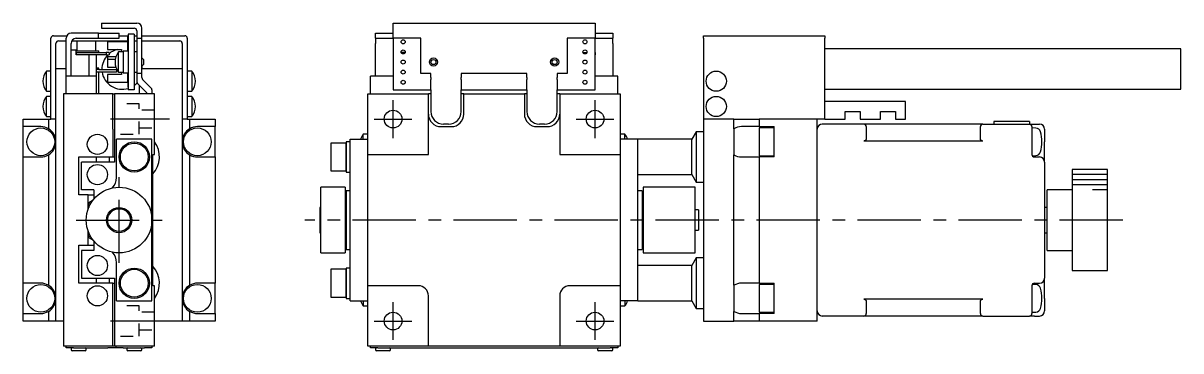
# Model space of a CAD drawing. Extents: x 56 to 579, y 28 to 342.
# Drawn here: x 306 to 535.2, y 215.1 to 279.9 of the extents above; entities that cross this region are included whole.
import ezdxf

# ---------------------------------------------------------------- set-up
doc = ezdxf.new("R2010")
doc.units = 0
doc.header["$LTSCALE"] = 10
doc.linetypes.add('CENTER', pattern=[2, 1.25, -0.25, 0.25, -0.25])
doc.linetypes.add('DOT', pattern=[0.5, 0.25, -0.25])
for name, color, linetype in [('1', 7, 'CONTINUOUS'), ('11', 7, 'CONTINUOUS'), ('2', 7, 'CONTINUOUS')]:
    doc.layers.add(name, color=color, linetype=linetype)

msp = doc.modelspace()

# ---------------------------------------------------------------- linework, layer by layer
at = {"layer": '1', "color": 7, "linetype": 'CONTINUOUS'}
for p, q in [((321.5, 279.95), (321.5, 278.95)), ((321.5, 279.95), (328.5, 279.95)), ((379.250001, 279.95), (419.250001, 279.95)), ((379.250001, 278.95), (379.250001, 279.95)), ((419.250001, 279.95), (419.250001, 278.95)), ((312, 277.45), (314.633975, 277.45)), ((320.93747, 277.95), (315.5, 277.95)), ((320.93747, 276.95), (320.93747, 277.95)), ((320.93747, 277.95), (325, 277.95)), ((321.5, 278.95), (328, 278.95)), ((325, 276.95), (325, 277.95)), ((325, 277.45), (326.8, 277.45)), ((328, 277.75), (326.8, 277.75)), ((326.8, 277.75), (326.8, 266.75)), ((328, 277.75), (328, 266.75)), ((328, 277.45), (328.5, 277.45)), ((328.5, 278.45), (328.5, 276.95)), ((329.5, 276.95), (329.5, 278.95)), ((329.5, 277.45), (338, 277.45)), ((375.750001, 277.95), (379.250001, 277.95)), ((375.750001, 276.95), (375.750001, 277.95)), ((379.250001, 276.95), (379.250001, 278.95)), ((419.250001, 278.95), (419.250001, 276.95)), ((419.250001, 277.95), (422.750001, 277.95)), ((422.750001, 277.95), (422.750001, 276.95)), ((440.750001, 277.45), (464.750001, 277.45)), ((440.750001, 276.95), (440.750001, 277.45)), ((464.750001, 277.45), (464.750001, 276.95)), ((311.5, 260.95), (311.5, 276.95)), ((312.5, 270.95), (312.5, 275.95)), ((313, 276.45), (314.5, 276.45)), ((314.5, 269.45), (314.5, 276.95)), ((315.5, 269.45), (315.5, 275.95)), ((315.633975, 276.45), (316.6, 276.45)), ((316.5, 276.95), (320.93747, 276.95)), ((316.6, 276.45), (320.4, 276.45)), ((316.6, 276.45), (316.6, 274.45)), ((320.4, 276.45), (326.7, 276.45)), ((320.4, 274.45), (320.4, 276.45)), ((320.93747, 276.95), (325, 276.95)), ((322.7, 276.25), (322.7, 274.75)), ((326.7, 276.25), (322.7, 276.25)), ((326.7, 276.25), (326.7, 277.25)), ((326.8, 277.25), (326.7, 277.25)), ((326.7, 274.4), (326.7, 276.25)), ((326.8, 275.25), (326.7, 275.25)), ((328, 276.45), (328.5, 276.45)), ((328.5, 276.95), (329.5, 276.95)), ((328.5, 276.95), (328.5, 269.95)), ((329.5, 269.95), (329.5, 276.95)), ((329.5, 276.45), (337, 276.45)), ((337.5, 275.95), (337.5, 270.95)), ((338.5, 276.95), (338.5, 260.95)), ((375.750001, 276.95), (379.250001, 276.95)), ((375.750001, 276.95), (375.750001, 275.95)), ((375.750001, 269.45), (375.750001, 275.95)), ((384.750001, 276.95), (379.250001, 276.95)), ((379.250001, 276.95), (379.250001, 266.75)), ((384.750001, 269.95), (384.750001, 276.95)), ((419.250001, 276.95), (413.750001, 276.95)), ((413.750001, 276.95), (413.750001, 269.95)), ((419.250001, 276.95), (422.750001, 276.95)), ((419.250001, 266.75), (419.250001, 276.95)), ((422.750001, 275.95), (422.750001, 276.95)), ((422.750001, 275.95), (422.750001, 269.45)), ((440.750001, 276.95), (440.750001, 260.95)), ((464.750001, 260.95), (464.750001, 276.95)), ((315.5, 274.65), (316.5, 274.65)), ((316.5, 273.65), (316.5, 274.65)), ((316.5, 274.45), (321, 274.45)), ((316.500143, 273.65), (316.5, 273.65)), ((316.500039, 274.15), (316.500156, 274.15)), ((316.500156, 274.15), (316.500156, 273.65)), ((316.500156, 274.15), (322.454201, 274.15)), ((322.454201, 273.65), (316.500156, 273.65)), ((319.089384, 269.45), (319.089384, 273.65)), ((320.5, 269.45), (320.5, 273.65)), ((321, 274.15), (321, 274.45)), ((322.454201, 274.15), (322.454201, 273.65)), ((323.000117, 274.15), (322.454201, 274.15)), ((322.454201, 273.65), (323.000117, 273.65)), ((322.7, 274.75), (325.5, 274.75)), ((322.7, 273.25), (322.7, 272.75)), ((324.360263, 273.25), (322.7, 273.25)), ((323.000117, 274.15), (323.000117, 273.65)), ((324.902001, 272.25), (324.902001, 274.25)), ((325.8, 274.25), (324.902001, 274.25)), ((325.5, 274.75), (325.5, 274.25)), ((326.8, 274.4), (325.8, 274.4)), ((325.8, 274.4), (325.8, 270.1)), ((328.5, 274.25), (328, 274.25)), ((329.8, 272.75), (329.5, 273.05)), ((379.249949, 274.15), (379.249949, 273.65)), ((381.637299, 274.15), (380.862703, 274.15)), ((416.862703, 274.15), (417.637299, 274.15)), ((419.250053, 274.15), (419.250053, 273.65)), ((535.249999, 274.85), (464.750001, 274.85)), ((535.249999, 266.85), (535.249999, 274.85)), ((312.5, 260.95), (312.5, 270.95)), ((312.5, 260.95), (312.5, 270.95)), ((312.5, 270.95), (314.5, 270.95)), ((321, 271.05), (320.5, 271.05)), ((321, 270.75), (320.5, 270.75)), ((321, 270.75), (321, 271.05)), ((321, 270.75), (321, 270.95)), ((321, 270.75), (324.5, 270.75)), ((322.7, 272.75), (322.7, 271.25)), ((324.239304, 272.75), (322.7, 272.75)), ((322.7, 271.25), (324.360263, 271.25)), ((324.5, 270.75), (324.5, 270.25)), ((324.5, 270.75), (324.5, 270.25)), ((324.902001, 270.25), (324.902001, 272.25)), ((329.5, 271.45), (329.8, 271.75)), ((329.5, 270.95), (337.5, 270.95)), ((329.8, 272.75), (329.8, 272.25)), ((329.8, 272.25), (329.8, 271.75)), ((337.5, 270.95), (337.5, 260.95)), ((337.5, 270.95), (337.5, 260.95)), ((310.602001, 266.45), (310.602001, 270.45)), ((311.5, 270.45), (310.602001, 270.45)), ((314.5, 265.95), (314.5, 269.45)), ((320.5, 269.45), (314.5, 269.45)), ((324.5, 270.25), (320.5, 270.25)), ((320.5, 265.95), (320.5, 269.45)), ((321, 265.95), (321, 270.25)), ((322.7, 269.75), (322.7, 268.25)), ((325.5, 269.75), (322.7, 269.75)), ((322.7, 268.25), (326.7, 268.25)), ((324.902001, 270.25), (325.8, 270.25)), ((325.5, 270.25), (325.5, 269.75)), ((325.8, 270.1), (326.8, 270.1)), ((326.7, 268.25), (326.7, 270.1)), ((326.8, 269.25), (326.7, 269.25)), ((326.7, 268.25), (326.7, 267.25)), ((328, 270.25), (328.5, 270.25)), ((329.5, 269.95), (328.5, 269.95)), ((328.5, 269.95), (328.5, 268.357107)), ((329.5, 269.157107), (329.5, 269.95)), ((331.353553, 267.096447), (329.646447, 268.803553)), ((339.397999, 270.45), (338.5, 270.45)), ((339.397999, 270.45), (339.397999, 266.45)), ((374.750001, 265.95), (374.750001, 269.45)), ((379.250001, 269.45), (374.750001, 269.45)), ((386.750001, 269.95), (384.750001, 269.95)), ((386.750001, 269.157107), (386.750001, 269.95)), ((386.750001, 269.157107), (386.750001, 268.803553)), ((386.750001, 267.096447), (386.750001, 268.803553)), ((405.750001, 269.95), (392.750001, 269.95)), ((392.750001, 269.95), (392.750001, 269.157107)), ((392.750001, 268.803553), (392.750001, 269.157107)), ((392.750001, 268.803553), (392.750001, 267.096447)), ((405.750001, 269.157107), (405.750001, 269.95)), ((405.750001, 269.157107), (405.750001, 268.803553)), ((405.750001, 267.096447), (405.750001, 268.803553)), ((413.750001, 269.95), (411.750001, 269.95)), ((411.750001, 269.95), (411.750001, 269.157107)), ((411.750001, 268.803553), (411.750001, 269.157107)), ((411.750001, 268.803553), (411.750001, 267.096447)), ((423.750001, 269.45), (419.250001, 269.45)), ((423.750001, 265.95), (423.750001, 269.45)), ((310.602001, 266.45), (311.5, 266.45)), ((314, 265.95), (314, 215.95)), ((323.79144, 265.95), (314, 265.95)), ((323.79144, 258.95), (323.79144, 265.95)), ((323.79144, 265.95), (324.101457, 265.95)), ((324.101457, 265.95), (324.101457, 252.45)), ((332, 265.95), (324.101457, 265.95)), ((326.8, 267.25), (326.7, 267.25)), ((328, 266.75), (326.8, 266.75)), ((328.646447, 268.003553), (330.353553, 266.296447)), ((329, 267.65), (329, 265.95)), ((331.5, 266.742893), (331.5, 265.95)), ((332, 253.95), (332, 265.95)), ((338.5, 266.45), (339.397999, 266.45)), ((374.250001, 253.95), (374.250001, 265.95)), ((374.250001, 265.95), (386.250001, 265.95)), ((379.250001, 266.75), (386.750001, 266.75)), ((386.250001, 253.95), (386.250001, 265.95)), ((386.750001, 265.95), (386.250001, 265.95)), ((386.750001, 266.742893), (386.750001, 267.096447)), ((386.750001, 266.742893), (386.750001, 262.45)), ((392.750001, 267.096447), (392.750001, 266.742893)), ((392.750001, 266.75), (405.750001, 266.75)), ((392.750001, 262.45), (392.750001, 266.742893)), ((393.250001, 265.95), (392.750001, 265.95)), ((393.250001, 261.95), (393.250001, 265.95)), ((393.250001, 265.95), (405.250001, 265.95)), ((405.250001, 265.95), (405.250001, 261.95)), ((405.750001, 265.95), (405.250001, 265.95)), ((405.750001, 266.742893), (405.750001, 267.096447)), ((405.750001, 266.742893), (405.750001, 262.45)), ((411.750001, 267.096447), (411.750001, 266.742893)), ((411.750001, 266.75), (419.250001, 266.75)), ((411.750001, 262.45), (411.750001, 266.742893)), ((412.250001, 265.95), (411.750001, 265.95)), ((412.250001, 265.95), (424.250001, 265.95)), ((412.250001, 265.95), (412.250001, 253.95)), ((424.250001, 265.95), (424.250001, 253.95)), ((464.750001, 266.85), (535.249999, 266.85)), ((310.602001, 261.45), (310.602001, 265.45)), ((311.5, 265.45), (310.602001, 265.45)), ((339.397999, 265.45), (338.5, 265.45)), ((339.397999, 265.45), (339.397999, 261.45)), ((480.750001, 264.45), (464.750001, 264.45)), ((480.750001, 260.95), (480.750001, 264.45)), ((310.602001, 261.45), (311.5, 261.45)), ((338.5, 261.45), (339.397999, 261.45)), ((468.750001, 262.45), (471.750001, 262.45)), ((468.750001, 260.95), (468.750001, 262.45)), ((471.750001, 262.45), (471.750001, 260.95)), ((475.750001, 262.45), (478.750001, 262.45)), ((475.750001, 260.95), (475.750001, 262.45)), ((478.750001, 262.45), (478.750001, 260.95)), ((306, 259.45), (306, 260.95)), ((306, 260.95), (311, 260.95)), ((309.5, 259.45), (306, 259.45)), ((306, 253.45), (306, 259.45)), ((311, 260.95), (311, 259.048076)), ((311, 260.95), (311.5, 260.95)), ((312.5, 260.95), (311.5, 260.95)), ((312.5, 220.95), (312.5, 260.95)), ((337.5, 260.95), (337.5, 220.95)), ((338.5, 260.95), (337.5, 260.95)), ((338.5, 260.95), (339, 260.95)), ((339, 259.048076), (339, 260.95)), ((339, 260.95), (344, 260.95)), ((344, 259.45), (340.5, 259.45)), ((344, 260.95), (344, 259.45)), ((344, 253.45), (344, 259.45)), ((388.750001, 259.45), (390.750001, 259.45)), ((390.250001, 259.95), (389.250001, 259.95)), ((407.750001, 259.45), (409.750001, 259.45)), ((409.250001, 259.95), (408.250001, 259.95)), ((440.750001, 260.95), (440.750001, 220.95)), ((446.750001, 260.95), (440.750001, 260.95)), ((446.750001, 259.048076), (446.750001, 260.95)), ((446.750001, 260.95), (451.750001, 260.95)), ((451.750001, 259.45), (448.250001, 259.45)), ((451.750001, 260.95), (451.750001, 259.45)), ((463.250001, 260.95), (451.750001, 260.95)), ((451.750001, 259.45), (454.750001, 259.45)), ((451.750001, 259.2), (451.750001, 253.7)), ((454.750001, 259.2), (451.750001, 259.2)), ((454.750001, 253.45), (454.750001, 259.45)), ((463.250001, 220.95), (463.250001, 260.95)), ((464.750001, 260.95), (463.250001, 260.95)), ((472.450001, 259.95), (464.250001, 259.95)), ((464.750001, 260.95), (468.750001, 260.95)), ((471.750001, 260.95), (475.750001, 260.95)), ((496.050001, 259.95), (472.450001, 259.95)), ((472.950001, 259.45), (472.950001, 257.95)), ((478.750001, 260.95), (480.750001, 260.95)), ((495.550001, 257.95), (495.550001, 259.45)), ((496.050001, 259.95), (505.250001, 259.95)), ((505.250001, 260.45), (498.250001, 260.45)), ((498.250001, 260.45), (498.250001, 259.95)), ((505.250001, 260.45), (505.250001, 259.95)), ((505.250001, 259.95), (506.250001, 259.95)), ((505.750001, 259.45), (505.750001, 257.95)), ((506.553724, 259.157879), (505.750001, 259.2)), ((506.250001, 259.95), (507.250001, 259.95)), ((323.79144, 258.95), (323.79144, 253.45)), ((324.5, 249.357477), (324.5, 256.95)), ((331.5, 256.95), (324.5, 256.95)), ((331.5, 240.95), (331.5, 256.95)), ((370.750001, 224.95), (370.750001, 256.95)), ((370.750001, 256.95), (374.250001, 256.95)), ((373.352002, 256.95), (373.352002, 257.95)), ((374.250001, 257.95), (373.352002, 257.95)), ((425.148, 257.95), (424.250001, 257.95)), ((427.750001, 256.95), (424.250001, 256.95)), ((425.148, 256.95), (425.148, 257.95)), ((427.750001, 253.45), (427.750001, 256.95)), ((438.383976, 256.95), (427.750001, 256.95)), ((439.250001, 258.45), (438.383976, 256.95)), ((438.383976, 253.45), (438.383976, 256.95)), ((439.250001, 258.45), (439.250001, 248.45)), ((440.750001, 258.45), (439.250001, 258.45)), ((446.750001, 259.048076), (446.750001, 256.45)), ((472.820477, 256.762453), (472.803554, 256.744679)), ((472.836506, 256.781036), (472.820477, 256.762453)), ((472.851605, 256.800383), (472.836506, 256.781036)), ((472.865736, 256.820447), (472.851605, 256.800383)), ((472.878865, 256.841181), (472.865736, 256.820447)), ((472.890962, 256.862534), (472.878865, 256.841181)), ((472.901996, 256.884455), (472.890962, 256.862534)), ((472.911941, 256.906891), (472.901996, 256.884455)), ((472.920773, 256.929787), (472.911941, 256.906891)), ((472.928471, 256.95309), (472.920773, 256.929787)), ((472.935017, 256.976742), (472.928471, 256.95309)), ((472.940394, 257.000687), (472.935017, 256.976742)), ((472.944589, 257.024867), (472.940394, 257.000687)), ((472.947593, 257.049224), (472.944589, 257.024867)), ((472.949399, 257.073698), (472.947593, 257.049224)), ((472.950001, 257.098232), (472.949399, 257.073698)), ((472.950001, 257.95), (472.950001, 257.098232)), ((495.550001, 257.098232), (495.550001, 257.95)), ((495.550603, 257.073698), (495.550001, 257.098232)), ((495.552409, 257.049224), (495.550603, 257.073698)), ((495.555413, 257.024867), (495.552409, 257.049224)), ((495.559608, 257.000687), (495.555413, 257.024867)), ((495.564985, 256.976742), (495.559608, 257.000687)), ((495.571531, 256.95309), (495.564985, 256.976742)), ((495.579229, 256.929787), (495.571531, 256.95309)), ((495.588061, 256.906891), (495.579229, 256.929787)), ((495.598006, 256.884455), (495.588061, 256.906891)), ((495.60904, 256.862534), (495.598006, 256.884455)), ((495.621137, 256.841181), (495.60904, 256.862534)), ((495.634266, 256.820447), (495.621137, 256.841181)), ((495.648397, 256.800383), (495.634266, 256.820447)), ((495.663496, 256.781036), (495.648397, 256.800383)), ((495.679525, 256.762453), (495.663496, 256.781036)), ((495.696448, 256.744679), (495.679525, 256.762453)), ((505.750001, 257.95), (505.750001, 253.864214)), ((508.250001, 258.95), (508.250001, 256.45)), ((366.950001, 256.2), (366.950001, 250.7)), ((369.950001, 256.2), (366.950001, 256.2)), ((369.950001, 256.45), (369.950001, 256.2)), ((369.950001, 256.45), (369.950001, 250.45)), ((370.750001, 256.45), (369.950001, 256.45)), ((369.950001, 256.2), (369.950001, 253.45)), ((369.950001, 250.7), (369.950001, 256.2)), ((446.750001, 256.45), (446.750001, 253.851924)), ((472.474535, 256.598835), (472.450001, 256.598232)), ((496.050001, 256.598232), (472.450001, 256.598232)), ((472.49901, 256.60064), (472.474535, 256.598835)), ((472.523366, 256.603644), (472.49901, 256.60064)), ((472.547546, 256.60784), (472.523366, 256.603644)), ((472.571491, 256.613217), (472.547546, 256.60784)), ((472.595143, 256.619762), (472.571491, 256.613217)), ((472.618446, 256.62746), (472.595143, 256.619762)), ((472.641343, 256.636293), (472.618446, 256.62746)), ((472.663779, 256.646238), (472.641343, 256.636293)), ((472.685699, 256.657272), (472.663779, 256.646238)), ((472.707052, 256.669368), (472.685699, 256.657272)), ((472.727786, 256.682497), (472.707052, 256.669368)), ((472.747851, 256.696629), (472.727786, 256.682497)), ((472.767198, 256.711727), (472.747851, 256.696629)), ((472.78578, 256.727757), (472.767198, 256.711727)), ((472.803554, 256.744679), (472.78578, 256.727757)), ((495.714222, 256.727757), (495.696448, 256.744679)), ((495.732804, 256.711727), (495.714222, 256.727757)), ((495.752151, 256.696629), (495.732804, 256.711727)), ((495.772216, 256.682497), (495.752151, 256.696629)), ((495.79295, 256.669368), (495.772216, 256.682497)), ((495.814303, 256.657272), (495.79295, 256.669368)), ((495.836223, 256.646238), (495.814303, 256.657272)), ((495.858659, 256.636293), (495.836223, 256.646238)), ((495.881556, 256.62746), (495.858659, 256.636293)), ((495.904859, 256.619762), (495.881556, 256.62746)), ((495.928511, 256.613217), (495.904859, 256.619762)), ((495.952456, 256.60784), (495.928511, 256.613217)), ((495.976636, 256.603644), (495.952456, 256.60784)), ((496.000992, 256.60064), (495.976636, 256.603644)), ((496.025467, 256.598835), (496.000992, 256.60064)), ((496.050001, 256.598232), (496.025467, 256.598835)), ((508.250001, 252.45), (508.250001, 256.45)), ((306, 228.45), (306, 253.45)), ((306, 253.45), (309.5, 253.45)), ((311, 253.851924), (311, 228.048076)), ((317.057566, 253.45), (323.79144, 253.45)), ((317.057566, 245.95), (317.057566, 253.45)), ((317.576783, 246.95), (317.576783, 252.45)), ((324.101457, 252.45), (317.576783, 252.45)), ((320.5, 252.45), (320.5, 253.45)), ((323.79144, 253.45), (324.101457, 253.45)), ((331.7, 253.95), (332, 253.95)), ((331.7, 227.95), (331.7, 253.95)), ((339, 228.048076), (339, 253.851924)), ((340.5, 253.45), (344, 253.45)), ((344, 253.45), (344, 228.45)), ((369.950001, 253.45), (369.950001, 250.7)), ((374.250001, 253.95), (386.250001, 253.95)), ((374.250001, 227.95), (374.250001, 253.95)), ((412.250001, 253.95), (424.250001, 253.95)), ((424.250001, 253.95), (424.250001, 227.95)), ((427.750001, 228.45), (427.750001, 253.45)), ((438.383976, 249.95), (438.383976, 253.45)), ((446.750001, 228.048076), (446.750001, 253.851924)), ((448.250001, 253.45), (451.750001, 253.45)), ((451.750001, 253.7), (454.750001, 253.7)), ((451.750001, 253.45), (451.750001, 228.45)), ((454.750001, 253.45), (451.750001, 253.45)), ((505.815038, 253.703408), (506.553724, 253.742121)), ((506.250001, 253.45), (507.250001, 253.45)), ((508.250001, 252.45), (508.250001, 229.45)), ((366.950001, 250.7), (369.950001, 250.7)), ((369.950001, 250.7), (369.950001, 250.45)), ((369.950001, 250.45), (370.750001, 250.45)), ((427.750001, 249.95), (438.383976, 249.95)), ((438.383976, 249.95), (439.250001, 248.45)), ((513.750001, 250.95), (513.750001, 230.95)), ((520.750001, 250.95), (513.750001, 250.95)), ((520.750001, 230.95), (520.750001, 250.95)), ((439.250001, 248.45), (440.750001, 248.45)), ((318.873882, 245.95), (317.057566, 245.95)), ((320, 246.95), (317.576783, 246.95)), ((318.873882, 243.122713), (318.873882, 245.95)), ((318.873882, 245.95), (320, 245.95)), ((320, 246.95), (320, 245.103312)), ((364.950001, 240.95), (364.950001, 247.45)), ((369.750001, 247.45), (364.950001, 247.45)), ((369.750001, 247.45), (369.750001, 240.95)), ((369.950001, 246.75), (369.950001, 240.8874)), ((370.750001, 246.75), (369.950001, 246.75)), ((428.550001, 246.75), (427.750001, 246.75)), ((428.550001, 246.75), (428.550001, 240.8874)), ((428.750001, 247.45), (428.750001, 240.95)), ((433.550001, 247.45), (428.750001, 247.45)), ((439.050001, 247.45), (433.550001, 247.45)), ((439.050001, 234.45), (439.050001, 247.45)), ((508.750001, 234.95), (508.750001, 246.95)), ((513.750001, 246.95), (508.750001, 246.95)), ((319, 244.45), (319.885176, 244.961057)), ((319, 244.45), (319, 243.45)), ((364.750001, 243.45), (364.750001, 238.45)), ((364.950001, 243.45), (364.750001, 243.45)), ((369.950001, 244.45), (369.750001, 244.45)), ((428.750001, 244.45), (428.550001, 244.45)), ((508.750001, 243.45), (508.250001, 243.45)), ((331.5, 224.95), (331.5, 240.95)), ((364.950001, 234.45), (364.950001, 240.95)), ((369.750001, 240.95), (369.750001, 234.45)), ((369.950001, 240.8874), (369.950001, 235.15)), ((428.550001, 240.8874), (428.550001, 235.15)), ((428.750001, 240.95), (428.750001, 234.45)), ((439.750001, 242.95), (439.050001, 242.95)), ((439.750001, 242.95), (439.750001, 238.95)), ((439.750001, 242.95), (439.750001, 238.95)), ((318.873882, 235.95), (318.873882, 238.777287)), ((319, 238.45), (319, 237.45)), ((364.750001, 238.45), (364.950001, 238.45)), ((439.050001, 238.95), (439.750001, 238.95)), ((508.250001, 238.45), (508.750001, 238.45)), ((319.885176, 236.938943), (319, 237.45)), ((320, 236.796688), (320, 234.95)), ((369.750001, 237.45), (369.950001, 237.45)), ((428.550001, 237.45), (428.750001, 237.45)), ((317.057566, 235.95), (318.873882, 235.95)), ((317.057566, 228.45), (317.057566, 235.95)), ((317.576783, 234.95), (317.576783, 229.45)), ((320, 234.95), (317.576783, 234.95)), ((318.873882, 235.95), (320, 235.95)), ((364.950001, 234.45), (369.750001, 234.45)), ((369.950001, 235.15), (370.750001, 235.15)), ((427.750001, 235.15), (428.550001, 235.15)), ((428.750001, 234.45), (433.550001, 234.45)), ((433.550001, 234.45), (439.050001, 234.45)), ((508.750001, 234.95), (513.750001, 234.95)), ((324.5, 224.95), (324.5, 232.542523)), ((438.383976, 231.95), (427.750001, 231.95)), ((439.250001, 233.45), (438.383976, 231.95)), ((438.383976, 228.45), (438.383976, 231.95)), ((439.250001, 233.45), (439.250001, 223.45)), ((440.750001, 233.45), (439.250001, 233.45)), ((317.576783, 229.45), (324.101457, 229.45)), ((320.5, 228.45), (320.5, 229.45)), ((324.101457, 229.45), (324.101457, 215.95)), ((366.950001, 231.2), (366.950001, 225.7)), ((369.950001, 231.2), (366.950001, 231.2)), ((369.950001, 231.45), (369.950001, 231.2)), ((369.950001, 231.45), (369.950001, 225.45)), ((370.750001, 231.45), (369.950001, 231.45)), ((369.950001, 231.2), (369.950001, 228.45)), ((369.950001, 225.7), (369.950001, 231.2)), ((508.250001, 225.45), (508.250001, 229.45)), ((513.750001, 230.95), (520.750001, 230.95)), ((309.5, 228.45), (306, 228.45)), ((306, 222.45), (306, 228.45)), ((323.79144, 228.45), (317.057566, 228.45)), ((323.79144, 222.95), (323.79144, 228.45)), ((323.79144, 228.45), (324.101457, 228.45)), ((332, 227.95), (331.7, 227.95)), ((332, 215.95), (332, 227.95)), ((344, 228.45), (340.5, 228.45)), ((344, 222.45), (344, 228.45)), ((369.950001, 228.45), (369.950001, 225.7)), ((374.250001, 215.95), (374.250001, 227.95)), ((384.250001, 227.95), (374.250001, 227.95)), ((424.250001, 227.95), (414.250001, 227.95)), ((424.250001, 227.95), (424.250001, 215.95)), ((427.750001, 224.95), (427.750001, 228.45)), ((438.383976, 224.95), (438.383976, 228.45)), ((446.750001, 228.048076), (446.750001, 225.45)), ((451.750001, 228.45), (448.250001, 228.45)), ((451.750001, 228.45), (454.750001, 228.45)), ((451.750001, 228.2), (451.750001, 222.7)), ((454.750001, 228.2), (451.750001, 228.2)), ((454.750001, 222.45), (454.750001, 228.45)), ((505.750001, 228.035786), (505.750001, 223.95)), ((506.553724, 228.157879), (505.815038, 228.196592)), ((506.250001, 228.45), (507.250001, 228.45)), ((324.5, 224.95), (331.5, 224.95)), ((366.950001, 225.7), (369.950001, 225.7)), ((369.950001, 225.7), (369.950001, 225.45)), ((369.950001, 225.45), (370.750001, 225.45)), ((370.750001, 224.95), (374.250001, 224.95)), ((373.352002, 224.95), (373.352002, 223.95)), ((386.250001, 215.95), (386.250001, 225.95)), ((412.250001, 225.95), (412.250001, 215.95)), ((427.750001, 224.95), (424.250001, 224.95)), ((425.148, 224.95), (425.148, 223.95)), ((427.750001, 224.95), (438.383976, 224.95)), ((438.383976, 224.95), (439.250001, 223.45)), ((446.750001, 225.45), (446.750001, 222.851924)), ((496.050001, 225.301768), (472.450001, 225.301768)), ((472.450001, 225.301768), (472.474535, 225.301165)), ((472.474535, 225.301165), (472.49901, 225.29936)), ((472.49901, 225.29936), (472.523366, 225.296356)), ((472.523366, 225.296356), (472.547546, 225.29216)), ((472.547546, 225.29216), (472.571491, 225.286783)), ((472.571491, 225.286783), (472.595143, 225.280238)), ((472.595143, 225.280238), (472.618446, 225.27254)), ((472.618446, 225.27254), (472.641343, 225.263707)), ((472.641343, 225.263707), (472.663779, 225.253762)), ((472.663779, 225.253762), (472.685699, 225.242728)), ((472.685699, 225.242728), (472.707052, 225.230632)), ((472.707052, 225.230632), (472.727786, 225.217503)), ((472.727786, 225.217503), (472.747851, 225.203371)), ((472.747851, 225.203371), (472.767198, 225.188273)), ((472.767198, 225.188273), (472.78578, 225.172243)), ((472.78578, 225.172243), (472.803554, 225.155321)), ((472.803554, 225.155321), (472.820477, 225.137547)), ((472.820477, 225.137547), (472.836506, 225.118964)), ((472.836506, 225.118964), (472.851605, 225.099617)), ((472.851605, 225.099617), (472.865736, 225.079553)), ((472.865736, 225.079553), (472.878865, 225.058819)), ((472.878865, 225.058819), (472.890962, 225.037466)), ((472.890962, 225.037466), (472.901996, 225.015545)), ((472.901996, 225.015545), (472.911941, 224.993109)), ((472.911941, 224.993109), (472.920773, 224.970213)), ((472.920773, 224.970213), (472.928471, 224.94691)), ((472.928471, 224.94691), (472.935017, 224.923258)), ((472.935017, 224.923258), (472.940394, 224.899313)), ((472.940394, 224.899313), (472.944589, 224.875133)), ((472.944589, 224.875133), (472.947593, 224.850776)), ((472.947593, 224.850776), (472.949399, 224.826302)), ((472.949399, 224.826302), (472.950001, 224.801768)), ((472.950001, 224.801768), (472.950001, 223.95)), ((495.550001, 224.801768), (495.550603, 224.826302)), ((495.550001, 223.95), (495.550001, 224.801768)), ((495.550603, 224.826302), (495.552409, 224.850776)), ((495.552409, 224.850776), (495.555413, 224.875133)), ((495.555413, 224.875133), (495.559608, 224.899313)), ((495.559608, 224.899313), (495.564985, 224.923258)), ((495.564985, 224.923258), (495.571531, 224.94691)), ((495.571531, 224.94691), (495.579229, 224.970213)), ((495.579229, 224.970213), (495.588061, 224.993109)), ((495.588061, 224.993109), (495.598006, 225.015545)), ((495.598006, 225.015545), (495.60904, 225.037466)), ((495.60904, 225.037466), (495.621137, 225.058819)), ((495.621137, 225.058819), (495.634266, 225.079553)), ((495.634266, 225.079553), (495.648397, 225.099617)), ((495.648397, 225.099617), (495.663496, 225.118964)), ((495.663496, 225.118964), (495.679525, 225.137547)), ((495.679525, 225.137547), (495.696448, 225.155321)), ((495.696448, 225.155321), (495.714222, 225.172243)), ((495.714222, 225.172243), (495.732804, 225.188273)), ((495.732804, 225.188273), (495.752151, 225.203371)), ((495.752151, 225.203371), (495.772216, 225.217503)), ((495.772216, 225.217503), (495.79295, 225.230632)), ((495.79295, 225.230632), (495.814303, 225.242728)), ((495.814303, 225.242728), (495.836223, 225.253762)), ((495.836223, 225.253762), (495.858659, 225.263707)), ((495.858659, 225.263707), (495.881556, 225.27254)), ((495.881556, 225.27254), (495.904859, 225.280238)), ((495.904859, 225.280238), (495.928511, 225.286783)), ((495.928511, 225.286783), (495.952456, 225.29216)), ((495.952456, 225.29216), (495.976636, 225.296356)), ((495.976636, 225.296356), (496.000992, 225.29936)), ((496.000992, 225.29936), (496.025467, 225.301165)), ((496.025467, 225.301165), (496.050001, 225.301768)), ((508.250001, 225.45), (508.250001, 222.95)), ((306, 220.95), (306, 222.45)), ((306, 222.45), (309.5, 222.45)), ((311, 222.851924), (311, 220.95)), ((323.79144, 215.95), (323.79144, 222.95)), ((339, 220.95), (339, 222.851924)), ((340.5, 222.45), (344, 222.45)), ((344, 222.45), (344, 220.95)), ((373.352002, 223.95), (374.250001, 223.95)), ((424.250001, 223.95), (425.148, 223.95)), ((439.250001, 223.45), (440.750001, 223.45)), ((446.750001, 220.95), (446.750001, 222.851924)), ((448.250001, 222.45), (451.750001, 222.45)), ((451.750001, 222.7), (454.750001, 222.7)), ((451.750001, 222.45), (451.750001, 220.95)), ((454.750001, 222.45), (451.750001, 222.45)), ((472.950001, 223.95), (472.950001, 222.45)), ((495.550001, 222.45), (495.550001, 223.95)), ((505.750001, 223.95), (505.750001, 222.45)), ((505.750001, 222.7), (506.553724, 222.742121)), ((311, 220.95), (306, 220.95)), ((312.5, 220.95), (311, 220.95)), ((314, 220.95), (312.5, 220.95)), ((337.5, 220.95), (332, 220.95)), ((339, 220.95), (337.5, 220.95)), ((344, 220.95), (339, 220.95)), ((440.750001, 220.95), (446.750001, 220.95)), ((451.750001, 220.95), (446.750001, 220.95)), ((463.250001, 220.95), (451.750001, 220.95)), ((472.450001, 221.95), (464.250001, 221.95)), ((496.050001, 221.95), (472.450001, 221.95)), ((496.050001, 221.95), (505.250001, 221.95)), ((506.250001, 221.95), (505.250001, 221.95)), ((506.250001, 221.95), (507.250001, 221.95)), ((323.79144, 215.95), (314, 215.95)), ((314.5, 215.65), (314.5, 215.95)), ((316, 215.65), (314.5, 215.65)), ((316, 215.65), (322.748351, 215.65)), ((324.206018, 215.65), (322.748351, 215.65)), ((324.101457, 215.95), (323.79144, 215.95)), ((332, 215.95), (324.101457, 215.95)), ((324.332765, 215.65), (324.206018, 215.65)), ((324.332765, 215.95), (324.332765, 215.65)), ((325.832765, 215.65), (324.332765, 215.65)), ((325.832765, 215.65), (330, 215.65)), ((331.5, 215.65), (330, 215.65)), ((331.5, 215.95), (331.5, 215.65)), ((386.250001, 215.95), (374.250001, 215.95)), ((374.750001, 215.65), (374.750001, 215.95)), ((376.250001, 215.65), (374.750001, 215.65)), ((376.250001, 215.65), (422.250001, 215.65)), ((412.250001, 215.95), (386.250001, 215.95)), ((424.250001, 215.95), (412.250001, 215.95)), ((423.750001, 215.65), (422.250001, 215.65)), ((423.750001, 215.95), (423.750001, 215.65)), ((315.5, 215.4), (315.5, 215.3)), ((318.25, 215.05), (315.75, 215.05)), ((318.5, 215.3), (318.5, 215.4)), ((326.5, 215.4), (326.5, 215.3)), ((329.25, 215.05), (326.75, 215.05)), ((329.5, 215.3), (329.5, 215.4)), ((375.750001, 215.4), (375.750001, 215.3)), ((378.500001, 215.05), (376.000001, 215.05)), ((378.750001, 215.3), (378.750001, 215.4)), ((419.750001, 215.4), (419.750001, 215.3)), ((422.500001, 215.05), (420.000001, 215.05)), ((422.750001, 215.3), (422.750001, 215.4))]:
    msp.add_line(p, q, dxfattribs=at)
at = {"layer": '1', "color": 4, "linetype": 'DOT'}
for p, q in [((329, 263.95), (325.265039, 263.95)), ((329, 257.95), (329, 263.95)), ((332, 262.7), (329, 262.7)), ((329, 259.2), (332, 259.2)), ((325.265033, 257.95), (329, 257.95)), ((329, 223.95), (325.265039, 223.95)), ((329, 217.95), (329, 223.95)), ((332, 222.7), (329, 222.7)), ((325.265033, 217.95), (329, 217.95)), ((329, 219.2), (332, 219.2))]:
    msp.add_line(p, q, dxfattribs=at)
at = {"layer": '1', "color": 7, "linetype": 'CONTINUOUS'}
for centre, radius in [((381.250001, 276.25), 0.4), ((417.250001, 276.25), 0.4), ((381.250001, 274.25), 0.4), ((387.250001, 272.25), 0.8), ((411.250001, 272.25), 0.8), ((417.250001, 274.25), 0.4), ((381.250001, 272.25), 0.4), ((381.250001, 270.25), 0.4), ((387.250001, 272.25), 0.5), ((411.250001, 272.25), 0.5), ((417.250001, 272.25), 0.4), ((417.250001, 270.25), 0.4), ((381.250001, 268.25), 0.4), ((417.250001, 268.25), 0.4), ((443.250001, 268.45), 2), ((443.250001, 263.45), 2), ((379.250001, 260.95), 1.75), ((419.250001, 260.95), 1.75), ((309.5, 256.45), 2.75), ((340.5, 256.45), 2.75), ((320.7, 255.95), 2), ((328, 253.45), 3), ((328, 253.45), 2.75), ((320.7, 249.95), 2), ((325, 240.95), 6.5), ((325, 240.95), 2.5), ((320.7, 231.95), 2), ((328, 228.45), 3), ((328, 228.45), 2.75), ((309.5, 225.45), 2.75), ((320.7, 225.95), 2), ((340.5, 225.45), 2.75), ((379.250001, 220.95), 1.75), ((419.250001, 220.95), 1.75)]:
    msp.add_circle(centre, radius, dxfattribs=at)
at = {"layer": '1', "color": 4, "linetype": 'CONTINUOUS'}
msp.add_circle((325, 240.95), 2.25, dxfattribs=at)
at = {"layer": '1', "color": 7, "linetype": 'CONTINUOUS'}
for centre, radius, start, end in [((328.5, 278.95), 1, 0, 90), ((312, 276.95), 0.5, 90, 180), ((315.5, 276.95), 1, 90, 180), ((328, 278.45), 0.5, 0, 90), ((338, 276.95), 0.5, 0, 90), ((313, 275.95), 0.5, 90, 180), ((316.5, 275.95), 1, 90, 180), ((337, 275.95), 0.5, 0, 90), ((325.6, 270.85), 4, 135.572996, 181.432544), ((325.6, 270.85), 4, 102.838568, 130.539389), ((327.4, 272.25), 3.2, 141.317813, 218.682187), ((325.6, 270.85), 4, 72.542397, 74.037986), ((325.6, 270.85), 4, 1.432544, 9.312566), ((313.1, 268.45), 3.2, 141.317813, 218.682187), ((325.6, 270.85), 4, 188.626926, 287.457603), ((329, 268.357107), 0.5, 180, 225), ((330, 269.157107), 0.5, 180, 225), ((336.9, 268.45), 3.2, 321.317813, 38.682187), ((325.6, 270.85), 4, 306.869898, 317.456142), ((330, 265.942893), 0.5, 0.814405, 45), ((331, 266.742893), 0.5, 0, 45), ((313.1, 263.45), 3.2, 141.317813, 218.682187), ((336.9, 263.45), 3.2, 321.317813, 38.682187), ((388.750001, 261.95), 2.5, 180, 270), ((389.250001, 262.45), 2.5, 180, 270), ((390.250001, 262.45), 2.5, 270, 0), ((390.750001, 261.95), 2.5, 270, 0), ((407.750001, 261.95), 2.5, 180, 270), ((408.250001, 262.45), 2.5, 180, 270), ((409.250001, 262.45), 2.5, 270, 0), ((409.750001, 261.95), 2.5, 270, 0), ((309.5, 256.45), 3, 60, 90), ((340.5, 256.45), 3, 90, 120), ((448.250001, 256.45), 3, 90, 120), ((464.250001, 258.95), 1, 90, 180), ((472.450001, 259.45), 0.5, 0, 90), ((496.050001, 259.45), 0.5, 90, 180), ((505.250001, 259.45), 0.5, 0, 90), ((506.501389, 258.159249), 1, 16.551336, 87.000028), ((507.250001, 258.95), 1, 0, 90), ((309.5, 256.45), 3, 0, 60), ((340.5, 256.45), 3, 120, 180), ((375.850001, 255.95), 3.2, 141.317813, 161.790043), ((422.650001, 255.95), 3.2, 18.209957, 38.682187), ((500.750001, 256.45), 7, 343.448632, 16.551368), ((309.5, 256.45), 3, 300, 0), ((328, 253.45), 5, 317.731416, 36.869898), ((340.5, 256.45), 3, 180, 240), ((309.5, 256.45), 3, 270, 300), ((328, 253.45), 5, 180, 191.536959), ((340.5, 256.45), 3, 240, 270), ((448.250001, 256.45), 3, 240, 270), ((506.250001, 253.95), 0.5, 180, 270), ((506.501389, 254.740751), 1, 272.999972, 343.448664), ((507.250001, 252.45), 1, 0, 90), ((321.5, 249.357477), 3, 317.192383, 0), ((321.5, 232.542523), 3, 0, 42.807617), ((328, 228.45), 5, 323.130102, 42.268584), ((328, 228.45), 5, 168.463041, 180), ((507.250001, 229.45), 1, 270, 0), ((309.5, 225.45), 3, 60, 90), ((309.5, 225.45), 3, 0, 60), ((340.5, 225.45), 3, 120, 180), ((340.5, 225.45), 3, 90, 120), ((384.250001, 225.95), 2, 0, 90), ((414.250001, 225.95), 2, 90, 180), ((448.250001, 225.45), 3, 90, 120), ((506.250001, 227.95), 0.5, 90, 180), ((506.501389, 227.159249), 1, 16.551336, 87.000028), ((500.750001, 225.45), 7, 343.448632, 16.551368), ((309.5, 225.45), 3, 300, 0), ((340.5, 225.45), 3, 180, 240), ((375.850001, 225.95), 3.2, 198.209957, 218.682187), ((422.650001, 225.95), 3.2, 321.317813, 341.790043), ((309.5, 225.45), 3, 270, 300), ((340.5, 225.45), 3, 240, 270), ((448.250001, 225.45), 3, 240, 270), ((464.250001, 222.95), 1, 180, 270), ((472.450001, 222.45), 0.5, 270, 0), ((496.050001, 222.45), 0.5, 180, 270), ((505.250001, 222.45), 0.5, 270, 0), ((506.501389, 223.740751), 1, 272.999972, 343.448664), ((507.250001, 222.95), 1, 270, 0), ((315.75, 215.4), 0.25, 90, 180), ((318.25, 215.4), 0.25, 0, 90), ((326.75, 215.4), 0.25, 90, 180), ((329.25, 215.4), 0.25, 0, 90), ((376.000001, 215.4), 0.25, 90, 180), ((378.500001, 215.4), 0.25, 0, 90), ((420.000001, 215.4), 0.25, 90, 180), ((422.500001, 215.4), 0.25, 0, 90), ((315.75, 215.3), 0.25, 180, 270), ((318.25, 215.3), 0.25, 270, 0), ((326.75, 215.3), 0.25, 180, 270), ((329.25, 215.3), 0.25, 270, 0), ((376.000001, 215.3), 0.25, 180, 270), ((378.500001, 215.3), 0.25, 270, 0), ((420.000001, 215.3), 0.25, 180, 270), ((422.500001, 215.3), 0.25, 270, 0)]:
    msp.add_arc(centre, radius, start, end, dxfattribs=at)
at = {"layer": '11', "color": 4, "linetype": 'CENTER'}
for p, q in [((379.250001, 257.2), (379.250001, 264.7)), ((419.250001, 257.2), (419.250001, 264.7)), ((335, 260.95), (323.265033, 260.95)), ((375.500001, 260.95), (383.000001, 260.95)), ((415.500001, 260.95), (423.000001, 260.95)), ((325, 232.45), (325, 249.45)), ((316.5, 240.95), (333.5, 240.95)), ((523.750001, 240.95), (361.750001, 240.95)), ((379.250001, 217.2), (379.250001, 224.7)), ((419.250001, 217.2), (419.250001, 224.7)), ((332, 220.95), (323.265033, 220.95)), ((375.500001, 220.95), (383.000001, 220.95)), ((415.500001, 220.95), (423.000001, 220.95))]:
    msp.add_line(p, q, dxfattribs=at)
at = {"layer": '2', "color": 4, "linetype": 'CONTINUOUS'}
for p, q in [((520.750001, 249.95), (513.750001, 249.95)), ((520.750001, 248.95), (513.750001, 248.95)), ((520.750001, 247.95), (513.750001, 247.95)), ((520.750001, 246.95), (517.750001, 246.95))]:
    msp.add_line(p, q, dxfattribs=at)

doc.saveas('drawing.dxf')
